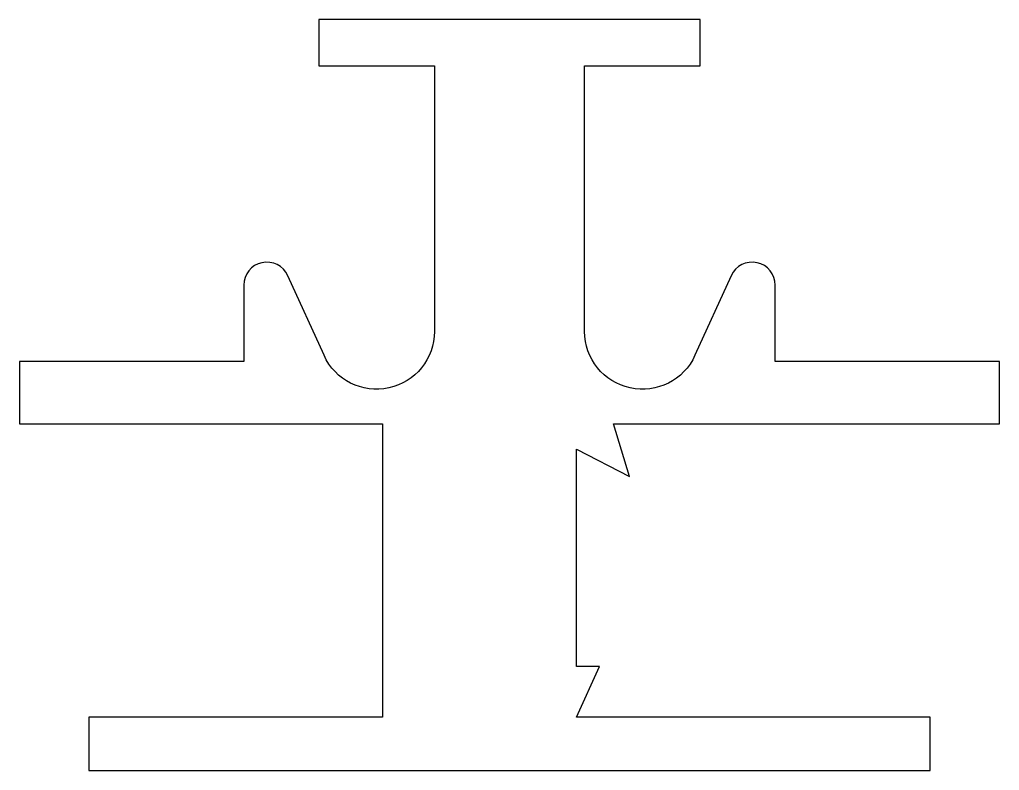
# Model space of a CAD drawing. Extents: x 236.2 to 278.6, y 239.8 to 272.3.
import ezdxf

# ---------------------------------------------------------------- set-up
doc = ezdxf.new("R2010")
doc.units = 0
doc.layers.add('ANA', color=220, linetype='CONTINUOUS')

msp = doc.modelspace()

# ---------------------------------------------------------------- linework, layer by layer
at = {"layer": 'ANA'}
msp.add_lwpolyline([(260.615, 270.321), (265.615, 270.321), (265.615, 272.321), (249.115, 272.321), (249.115, 270.321), (254.115, 270.321), (254.115, 258.821, -0.806949), (249.338, 257.789), (247.776, 261.234, 0.806949), (245.865, 260.821), (245.865, 257.521), (236.165, 257.521), (236.165, 254.821), (251.865, 254.821), (251.865, 242.121), (239.165, 242.121), (239.165, 239.821), (275.565, 239.821), (275.565, 242.121), (260.265, 242.121), (261.265, 244.321), (260.265, 244.321), (260.265, 253.721), (262.565, 252.546), (261.865, 254.821), (278.565, 254.821), (278.565, 257.521), (268.865, 257.521), (268.865, 260.821, 0.806949), (266.954, 261.234), (265.392, 257.789, -0.806949), (260.615, 258.821)], format="xyb", close=True, dxfattribs=at)

doc.saveas('drawing.dxf')
